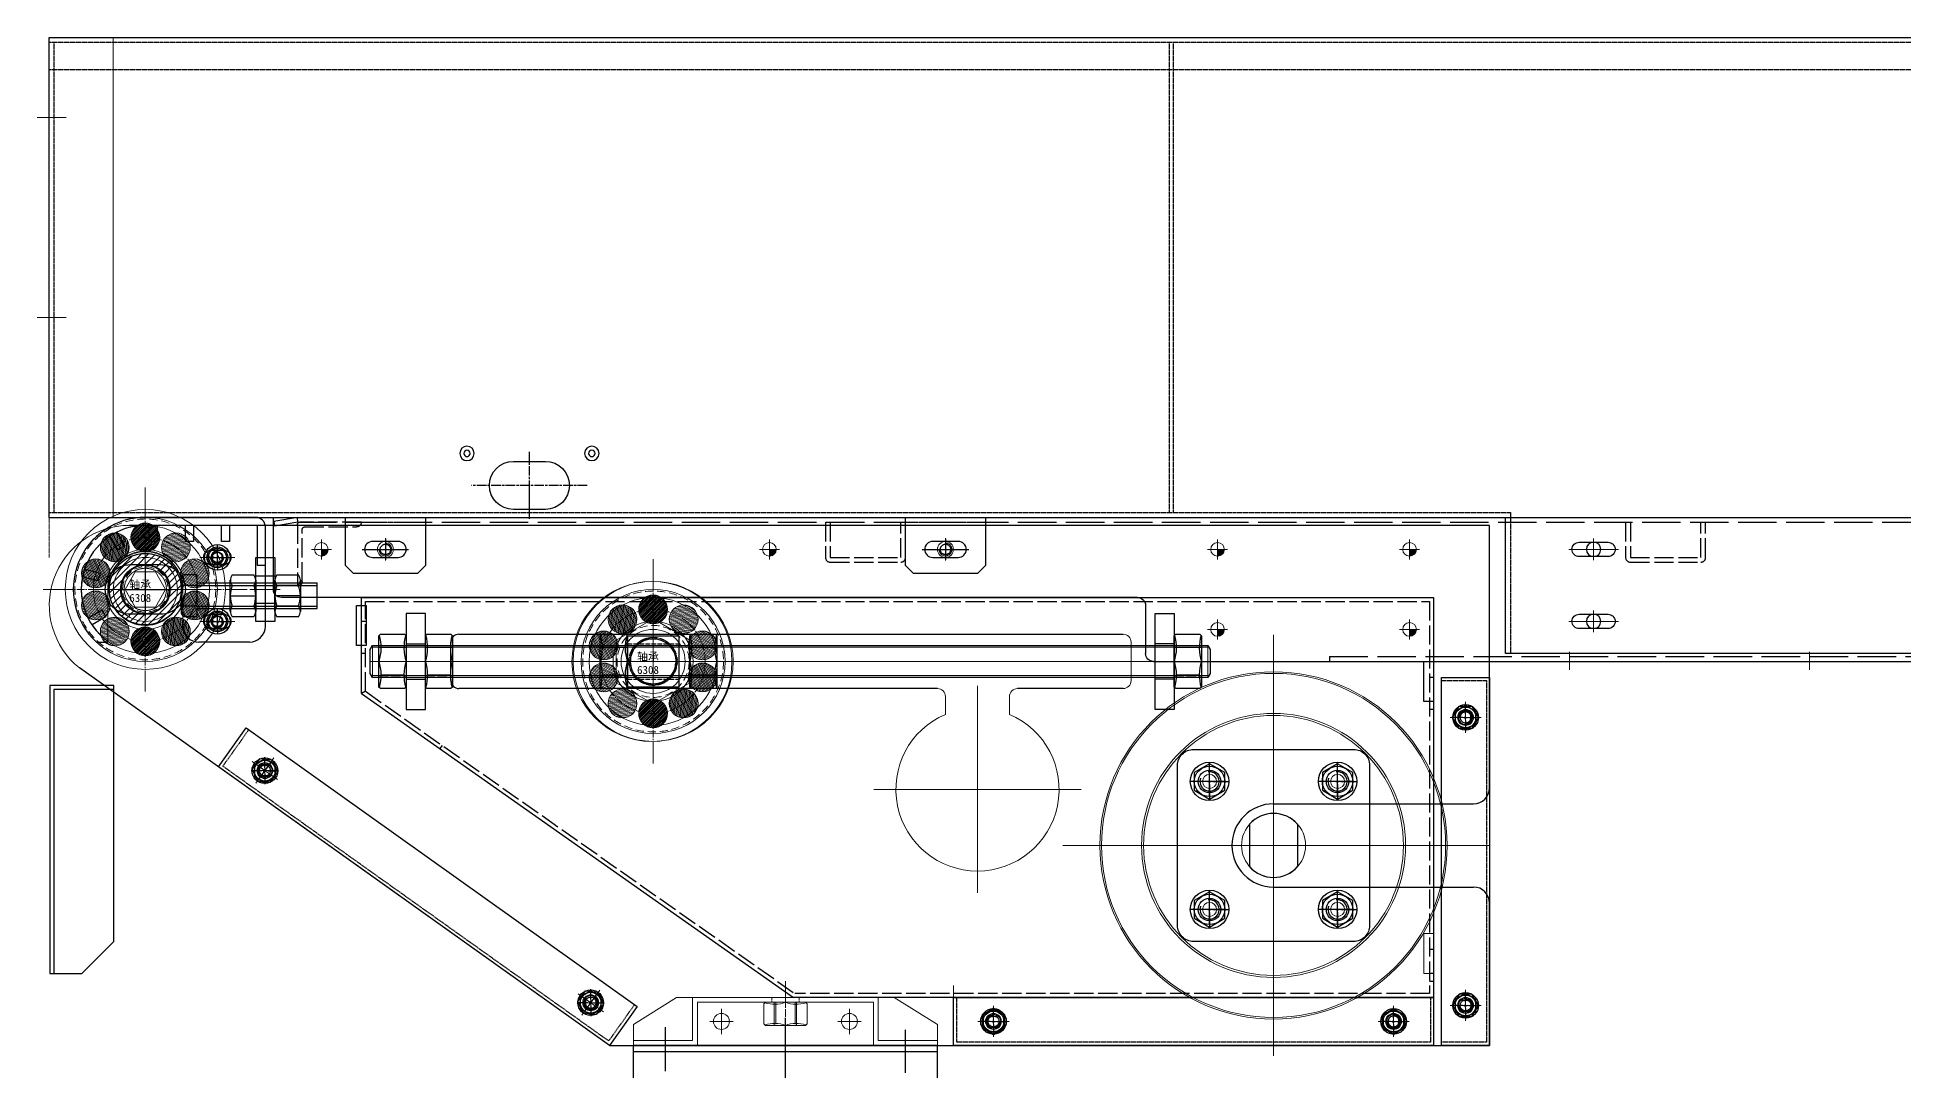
# Model space of a CAD drawing. Header units: millimetres. Extents: x 845401 to 948039, y 511594 to 550263.
# Drawn here: x 895136 to 896302, y 523964 to 524610 of the extents above; entities that cross this region are included whole.
import ezdxf

# ---------------------------------------------------------------- set-up
doc = ezdxf.new("R2010")
doc.units = ezdxf.units.MM
for name, pattern in [('ACAD_ISO02W100', [15, 12, -3]), ('AM_ISO08W050', [18, 12, -1.5, 3, -1.5]), ('AM_ISO08W050x2', [9, 6, -0.75, 1.5, -0.75]), ('CENTER', [0]), ('CENTER1', [28, 25, -1, 1, -1]), ('CENTER2', [28.575, 19.05, -3.175, 3.175, -3.175]), ('CENTERX2', [4, 2.5, -0.5, 0.5, -0.5]), ('DASHED', [0.75, 0.5, -0.25]), ('DASHED2', [0.375, 0.25, -0.125]), ('HIDDEN', [0.375, 0.25, -0.125])]:
    doc.linetypes.add(name, pattern=pattern)
for name, color, linetype in [('00', 7, 'Continuous'), ('1轮廓实线层', 7, 'Continuous'), ('21', 1, 'Continuous'), ('2细线层', 4, 'Continuous'), ('3中心线层', 1, 'CENTER'), ('CL', 7, 'Continuous'), ('虚线', 4, 'ACAD_ISO02W100')]:
    doc.layers.add(name, color=color, linetype=linetype)
for name, color, linetype, lineweight in [('A-剖-0.10mm.......SECT-L01', 255, 'Continuous', 18), ('AM_7', 4, 'AM_ISO08W050', 25), ('中心线', 1, 'CENTER', 9), ('剖面线', 6, 'Continuous', 15), ('粗实线', 7, 'Continuous', 30), ('细实线', 2, 'Continuous', 18)]:
    doc.layers.add(name, color=color, linetype=linetype, lineweight=lineweight)

# ---------------------------------------------------------------- blocks, each defined once
blk = doc.blocks.new('A$C040F782D12')
for p, q in [((862828.4, -655715.1), (862866.9, -655715.1)), ((862828.4, -655715.1), (862828.4, -655715.1)), ((862863.9, -655718.1), (862831.4, -655718.1)), ((862865.4, -655752.1), (862865.4, -655719.6)), ((862868.4, -655716.6), (862868.4, -655755.1)), ((862868.4, -655755.1), (862868.4, -655755.1))]:
    blk.add_line(p, q)
for centre, radius, start, end in [((862831.4, -655715.1), 3, 180, 270), ((862863.9, -655719.6), 1.5, 0, 90), ((862866.9, -655716.6), 1.5, 0, 90), ((862868.4, -655752.1), 3, 180, 270)]:
    blk.add_arc(centre, radius, start, end)
blk = doc.blocks.new('A$C433C1705')
at = {"layer": '虚线', "ltscale": 5}
blk.add_blockref('A$C040F782D12', (-862828.4, 655755.1), dxfattribs=at)
blk = doc.blocks.new('A$C13691031')
at = {"layer": '虚线'}
for p, q in [((5, 40), (5, 18)), ((8, 40), (8, 18)), ((52, 18), (52, 40)), ((55, 18), (55, 40)), ((8, 18), (52, 18)), ((8, 15), (52, 15))]:
    blk.add_line(p, q, dxfattribs=at)
for centre, start, end in [((8, 18), 180, 270), ((52, 18), 270, 0)]:
    blk.add_arc(centre, 3, start, end, dxfattribs=at)
blk = doc.blocks.new('G$C93B904BA')
at = {"color": 1, "linetype": 'CENTER', "lineweight": -2, "ltscale": 3}
for p, q in [((-7, 0), (7, 0)), ((0, 7), (0, -7))]:
    blk.add_line(p, q, dxfattribs=at)
at = {"color": 0, "linetype": 'ByBlock', "lineweight": -2}
blk.add_circle((0, 0), 5, dxfattribs=at)
blk = doc.blocks.new('G$C56B2856F')
at = {"linetype": 'ByBlock', "lineweight": -2}
h = blk.add_hatch(dxfattribs=at)
h.set_pattern_fill('ANSI31', color=0, scale=0.2, style=0)
h.set_pattern_definition([(45, (-3782.49265, -49905.5814), (-0.449012806, 0.449012806), [])])
h.paths.add_polyline_path([(4.25, 0), (0, 0), (0, -4.25, 0.4142136)])
at = {"color": 1, "linetype": 'CENTER', "lineweight": -2, "ltscale": 3}
for p, q in [((-6.25, 0), (6.25, 0)), ((0, 6.25), (0, -6.25))]:
    blk.add_line(p, q, dxfattribs=at)
at = {"color": 0, "linetype": 'ByBlock', "lineweight": -2}
blk.add_circle((0, 0), 4.25, dxfattribs=at)
blk = doc.blocks.new('A$Cb0f5567f')
at = {"layer": '中心线', "ltscale": 4}
for p, q in [((1695, 68.4, -1976.1), (1695, 82, -1976.1)), ((1688.2, 75.2, -1976.1), (1701.8, 75.2, -1976.1)), ((1695, 23.4, -1976.1), (1695, 37, -1976.1)), ((1688.2, 30.2, -1976.1), (1701.8, 30.2, -1976.1)), ((1560, 0, -1976.1), (1560, 11.2, -1976.1)), ((1710, 0, -1976.1), (1710, 11.2, -1976.1))]:
    blk.add_line(p, q, dxfattribs=at)
at = {"layer": '粗实线'}
for p, q in [((2520, 95.2, -1976.1), (112, 95.2, -1976.1)), ((2520, 50.2, -1976.1), (2520, 95.2, -1976.1)), ((1975, 40.2, -1976.1), (1975, 10.2, -1976.1)), ((1980, 45.2, -1976.1), (2515, 45.2, -1976.1)), ((1970, 5.2, -1976.1), (270, 5.2, -1976.1))]:
    blk.add_line(p, q, dxfattribs=at)
for centre in [(1695, 75.2, -1976.1), (1695, 30.2, -1976.1)]:
    blk.add_circle(centre, 4.5, dxfattribs=at)
for centre, start, end in [((2515, 50.2, -1976.1), 270, 0), ((1980, 40.2, -1976.1), 90, 180), ((1970, 10.2, -1976.1), 270, 0)]:
    blk.add_arc(centre, 5, start, end, dxfattribs=at)
at = {"layer": '虚线', "ltscale": 2}
for p, q in [((2504.7, 92.2, -1976.1), (2505, 95.2, -1976.1)), ((2505, 95.2, -1976.1), (2519.8, 92.6, -1976.1)), ((2504.7, 92.2, -1976.1), (15.3, 92.2, -1976.1)), ((2504.7, 92.2, -1976.1), (2519.3, 89.7, -1976.1)), ((2519.8, 92.6, -1976.1), (2519.3, 89.7, -1976.1)), ((1860, 8.2, -1976.1), (300, 8.2, -1976.1)), ((1860, 8.2, -1976.1), (1860, 5.2, -1976.1))]:
    blk.add_line(p, q, dxfattribs=at)
at = {"color": 0, "linetype": 'ByBlock', "lineweight": -2, "xscale": -1}
for name, p in [('G$C93B904BA', (2100, 75.2, -1976.1)), ('G$C93B904BA', (2450, 75.2, -1976.1)), ('G$C56B2856F', (1810, 75.2, -1976.1)), ('G$C56B2856F', (1930, 75.2, -1976.1)), ('G$C56B2856F', (2210, 75.2, -1976.1)), ('G$C56B2856F', (2490, 75.2, -1976.1)), ('G$C56B2856F', (1810, 25.2, -1976.1)), ('G$C56B2856F', (1930, 25.2, -1976.1))]:
    blk.add_blockref(name, p, dxfattribs=at)
at = {"layer": '虚线', "ltscale": 2, "xscale": -1}
for p in [(1680, 52.2, -1976.1), (2180, 52.2, -1976.1)]:
    blk.add_blockref('A$C13691031', p, dxfattribs=at)
at = {"layer": '虚线', "ltscale": 2}
blk.add_blockref('A$C433C1705', (2465, 52.2, -1976.1), dxfattribs=at)
blk = doc.blocks.new('A$C09AA00CB')
blk.add_circle((9, 9), 4.4)
at = {"layer": '2细线层'}
blk.add_arc((9, 9), 6, 160.1448, 98.7462, dxfattribs=at)
at = {"layer": '3中心线层'}
for p, q in [((9, 0), (9, 18)), ((18, 9), (0, 9))]:
    blk.add_line(p, q, dxfattribs=at)
blk = doc.blocks.new('A$C58936E23')
at = {"color": 0, "linetype": 'ByBlock', "lineweight": -2}
for p, q in [((676, 248), (676, 272)), ((560, 226.9), (560, 238)), ((600, 226.9), (600, 238))]:
    blk.add_line(p, q, dxfattribs=at)
blk.add_lwpolyline([(859, 90), (865, 90), (865, 65), (859, 65)], close=True, dxfattribs=at)
for centre in [(420, 35), (500, 35)]:
    blk.add_circle(centre, 5, dxfattribs=at)
for centre, radius, start, end in [((50, 295), 50, 90.0059, 231.409), ((580, 180), 51, 113.0888, 66.9112)]:
    blk.add_arc(centre, radius, start, end, dxfattribs=at)
at = {"color": 0, "linetype": 'ByBlock'}
for centre, start, end in [((671, 272), 0, 90), ((671, 248), 270, 0), ((555, 238), 0, 90), ((605, 238), 90, 180)]:
    blk.add_arc(centre, 5, start, end, dxfattribs=at)
at = {"layer": '中心线', "color": 1, "linetype": 'CENTER2', "ltscale": 8}
for p, q in [((105, 318), (105, 332)), ((204.2, 330), (215.8, 330)), ((210, 335.8), (210, 324.2)), ((554.2, 330), (565.8, 330)), ((560, 335.8), (560, 324.2)), ((60, 286.5), (60, 323.5)), ((94, 325), (116, 325)), ((32, 305), (88, 305)), ((125.2, 305), (144.2, 305)), ((105, 278), (105, 292)), ((94, 285), (116, 285)), ((245.2, 260), (216.7, 260)), ((680.8, 260), (709.3, 260)), ((765, 176), (765, 110.1)), ((427.2, 35), (412.7, 35)), ((420, 27.7), (420, 42.2)), ((507.2, 35), (492.7, 35)), ((500, 27.7), (500, 42.2))]:
    blk.add_line(p, q, dxfattribs=at)
at = {"layer": '中心线', "color": 1, "linetype": 'CENTER2', "ltscale": 15}
for p, q in [((680, 260), (248, 260)), ((580, 115.3), (580, 244.7)), ((644.7, 180), (515.3, 180)), ((900, 145), (734, 145))]:
    blk.add_line(p, q, dxfattribs=at)
at = {"layer": '粗实线'}
for p, q in [((900, 345), (50, 345)), ((900, 181), (900, 345)), ((251, 248), (251, 272)), ((256, 277), (671, 277)), ((350, 20), (18.8, 255.9)), ((555, 243), (256, 243)), ((671, 243), (605, 243)), ((765, 171), (890, 171)), ((765, 119), (890, 119)), ((900, 20), (900, 109)), ((350, 20), (900, 20))]:
    blk.add_line(p, q, dxfattribs=at)
for points in [[(109, 320.5), (101, 320.5, -0.414214), (96.5, 325, -0.414214), (101, 329.5), (109, 329.5, -0.414214), (113.5, 325, -0.414214)], [(50.5, 320.5), (69.5, 320.5, -0.414214), (85, 305, -0.414214), (69.5, 289.5), (50.5, 289.5, -0.414214), (35, 305, -0.414214)], [(109, 280.5), (101, 280.5, -0.414214), (96.5, 285, -0.414214), (101, 289.5), (109, 289.5, -0.414214), (113.5, 285, -0.414214)]]:
    blk.add_lwpolyline(points, format="xyb", close=True, dxfattribs=at)
for points in [[(129, 325), (141, 325), (141, 285), (129, 285)], [(192, 295), (198, 295), (198, 270), (192, 270)], [(235, 290), (223, 290), (223, 230), (235, 230)], [(691, 290), (703, 290), (703, 230), (691, 230)], [(859, 260), (865, 260), (865, 235), (859, 235)]]:
    blk.add_lwpolyline(points, close=True, dxfattribs=at)
at = {"layer": '粗实线', "linetype": 'CENTER1'}
for centre in [(210, 330), (560, 330)]:
    blk.add_circle(centre, 3.25, dxfattribs=at)
at = {"layer": '粗实线'}
for centre, radius, start, end in [((256, 272), 5, 90, 180), ((256, 248), 5, 180, 270), ((890, 181), 10, 270, 0), ((765, 145), 26, 90, 270), ((890, 109), 10, 0, 90)]:
    blk.add_arc(centre, radius, start, end, dxfattribs=at)
at = {"layer": '细实线', "linetype": 'CENTER1'}
for centre in [(210, 330), (560, 330)]:
    blk.add_arc(centre, 4, 180, 90, dxfattribs=at)
at = {"layer": '虚线', "linetype": 'DASHED', "ltscale": 0.5}
for p, q in [((129, 313.5), (141, 313.5)), ((129, 296.5), (141, 296.5)), ((223, 271), (235, 271)), ((703, 271), (691, 271)), ((223, 249), (235, 249)), ((703, 249), (691, 249))]:
    blk.add_line(p, q, dxfattribs=at)
at = {"color": 0, "linetype": 'ByBlock', "lineweight": -2, "extrusion": (0, 0, -1), "xscale": -1, "zscale": -1}
for name, p in [('G$C56B2856F', (-170, 330)), ('G$C56B2856F', (-450, 330)), ('G$C56B2856F', (-730, 330)), ('G$C56B2856F', (-850, 330)), ('G$C56B2856F', (-730, 280)), ('G$C56B2856F', (-850, 280)), ('G$C93B904BA', (-885, 225)), ('G$C93B904BA', (-134.7, 191.8)), ('G$C93B904BA', (-338.3, 46.7)), ('G$C93B904BA', (-885, 45)), ('G$C93B904BA', (-590, 35)), ('G$C93B904BA', (-840, 35))]:
    blk.add_blockref(name, p, dxfattribs=at)
at = {"color": 0, "linetype": 'ByBlock', "lineweight": -2}
for p in [(716, 176), (796, 176), (716, 96), (796, 96)]:
    blk.add_blockref('A$C09AA00CB', p, dxfattribs=at)
blk = doc.blocks.new('6308zza')
h = blk.add_hatch()
h.set_pattern_fill('ANSI31', color=2, scale=0.25, angle=36, style=0)
h.set_pattern_definition([(81, (37.6802, -3237.5578), (-0.78397762, 0.12416986), [])])
h.paths.add_polyline_path([(-28.1, 26.3, 1), (-10.1, 26.3, 1)])
h = blk.add_hatch()
h.set_pattern_fill('ANSI31', color=2, scale=0.25, style=0)
h.set_pattern_definition([(45, (-1872.5048, -2641.3872), (-0.561266, 0.561266), [])])
h.paths.add_polyline_path([(9, 32.5, 1), (-9, 32.5, 1)])
h = blk.add_hatch()
h.set_pattern_fill('ANSI31', color=2, scale=0.25, angle=-36, style=0)
h.set_pattern_definition([(9, (-3067.45665, -1036.2964), (-0.12416986, 0.78397762), [])])
h.paths.add_polyline_path([(10.1, 26.3, 1), (28.1, 26.3, 1)])
h = blk.add_hatch()
h.set_pattern_fill('ANSI31', color=2, scale=0.25, angle=72, style=0)
h.set_pattern_definition([(117, (1933.4727, -2597.09144), (-0.70723643, -0.36035496), [])])
h.paths.add_polyline_path([(-39.9, 10, 1), (-21.9, 10, 1)])
h = blk.add_hatch()
h.set_pattern_fill('ANSI31', color=2, scale=0.25, angle=-72, style=0)
h.set_pattern_definition([(333, (-3090.7443, 964.6244), (0.36035496, 0.70723643), [])])
h.paths.add_polyline_path([(39.9, 10, 1), (21.9, 10, 1)])
h = blk.add_hatch()
h.set_pattern_fill('ANSI31', color=2, scale=0.25, angle=108, style=0)
h.set_pattern_definition([(153, (3090.7443, -964.6244), (-0.36035496, -0.70723643), [])])
h.paths.add_polyline_path([(-39.9, -10, 1), (-21.9, -10, 1)])
h = blk.add_hatch()
h.set_pattern_fill('ANSI31', color=2, scale=0.25, angle=-108, style=0)
h.set_pattern_definition([(297, (-1933.4727, 2597.09144), (0.70723643, 0.36035496), [])])
h.paths.add_polyline_path([(39.9, -10, 1), (21.9, -10, 1)])
h = blk.add_hatch()
h.set_pattern_fill('ANSI31', color=2, scale=0.25, angle=144, style=0)
h.set_pattern_definition([(189, (3067.45665, 1036.2964), (0.12416986, -0.78397762), [])])
h.paths.add_polyline_path([(-10.1, -26.3, 1), (-28.1, -26.3, 1)])
h = blk.add_hatch()
h.set_pattern_fill('ANSI31', color=2, scale=0.25, angle=-144, style=0)
h.set_pattern_definition([(261, (-37.6802, 3237.5578), (0.78397762, -0.12416986), [])])
h.paths.add_polyline_path([(28.1, -26.3, 1), (10.1, -26.3, 1)])
h = blk.add_hatch()
h.set_pattern_fill('ANSI31', color=2, scale=0.25, angle=180, style=0)
h.set_pattern_definition([(225, (1872.5048, 2641.3872), (0.561266, -0.561266), [])])
h.paths.add_polyline_path([(9, -32.5, 1), (-9, -32.5, 1)])
at = {"color": 1, "linetype": 'CENTER2', "ltscale": 0.25}
for p, q in [((0, 50), (0, -50)), ((-50, 0), (50, 0))]:
    blk.add_line(p, q, dxfattribs=at)
at = {"color": 2}
for centre, radius in [((0, 0), 45), ((0, 0), 40), ((-19.1, 26.3), 9), ((0, 32.5), 9), ((19.1, 26.3), 9), ((0, 0), 25), ((-30.9, 10), 9), ((0, 0), 20), ((30.9, 10), 9), ((-30.9, -10), 9), ((30.9, -10), 9), ((-19.1, -26.3), 9), ((19.1, -26.3), 9), ((0, -32.5), 9)]:
    blk.add_circle(centre, radius, dxfattribs=at)
at = {"color": 1, "linetype": 'CENTER2', "ltscale": 0.25}
blk.add_circle((0, 0), 32.5, dxfattribs=at)
at = {"color": 3, "insert": (-10, 5.5), "char_height": 5, "width": 23.104, "attachment_point": 1}
blk.add_mtext('{\\fSimSun|b0|i0|c134|p54;轴承}6308', dxfattribs=at)
blk = doc.blocks.new('NLZT2015-6-5LM43T56')
at = {"color": 1, "linetype": 'CENTERX2'}
for p, q in [((0, -30), (0, 30)), ((-30, 0), (30, 0))]:
    blk.add_line(p, q, dxfattribs=at)
at = {"color": 0}
blk.add_lwpolyline([(-13.3, 23), (-26.6, 0), (-13.3, -23), (13.3, -23), (26.6, 0), (13.3, 23)], close=True, dxfattribs=at)
at = {"layer": '粗实线'}
blk.add_circle((0, 0), 14.2, dxfattribs=at)
at = {"layer": '细实线'}
blk.add_arc((0, 0), 15, 90, 0, dxfattribs=at)
blk = doc.blocks.new('nlzt2015-6-3rty66u')
at = {"color": 1, "linetype": 'CENTERX2'}
for p, q in [((0, 25), (0, -25)), ((-25, 0), (25, 0))]:
    blk.add_line(p, q, dxfattribs=at)
at = {"layer": '粗实线'}
blk.add_lwpolyline([(-16, 16), (16, 16), (16, -16), (-16, -16)], close=True, dxfattribs=at)
at = {"layer": '虚线', "ltscale": 0.25}
for p, q in [((-11, 16), (-11, -16)), ((11, 16), (11, -16))]:
    blk.add_line(p, q, dxfattribs=at)
at = {"layer": '虚线', "linetype": 'DASHED', "ltscale": 0.25}
blk.add_circle((0, 0), 15, dxfattribs=at)
blk.add_arc((0, 0), 14.2, 0, 270, dxfattribs=at)
blk = doc.blocks.new('gzsf123wwe')
at = {"color": 1, "linetype": 'CENTER2'}
for p, q in [((0, 75.8), (0, -51.8)), ((0, 29.5), (0, -5.5)), ((-63.8, 12), (63.8, 12)), ((-20.5, 12), (20.5, 12))]:
    blk.add_line(p, q, dxfattribs=at)
for radius in [50, 20]:
    blk.add_circle((0, 12), radius)
at = {"color": 4, "linetype": 'HIDDEN', "ltscale": 20}
for radius in [44, 22.5, 15, 14.2]:
    blk.add_circle((0, 12), radius, dxfattribs=at)
blk.add_blockref('6308zza', (0, 12))
at = {"color": 0, "rotation": 90}
for name in ['NLZT2015-6-5LM43T56', 'nlzt2015-6-3rty66u']:
    blk.add_blockref(name, (0, 12), dxfattribs=at)
blk = doc.blocks.new('A$C4725517A')
for p, q in [((116.6, 144.8), (116.6, 118.4)), ((146.6, 144.8), (146.6, 118.4))]:
    blk.add_line(p, q)
for radius in [108.5, 107.5, 20]:
    blk.add_circle((131.6, 131.6), radius)
at = {"layer": '中心线', "ltscale": 10}
for p, q in [((131.6, 263.2), (131.6, 0)), ((263.2, 131.6), (0, 131.6))]:
    blk.add_line(p, q, dxfattribs=at)
blk = doc.blocks.new('A$C2DEA4E17')
for p, q in [((116.6, 144.8), (116.6, 118.4)), ((146.6, 144.8), (146.6, 118.4))]:
    blk.add_line(p, q)
for radius in [82.5, 81.2, 20]:
    blk.add_circle((131.6, 131.6), radius)
at = {"layer": '中心线', "ltscale": 10}
for p, q in [((131.6, 263.2), (131.6, 0)), ((263.2, 131.6), (0, 131.6))]:
    blk.add_line(p, q, dxfattribs=at)
blk = doc.blocks.new('*U1631')
for p, q in [((-14.7, 13.1), (-1.2, 13.1)), ((-15.9, -9.8), (-15.9, 9.8)), ((-14.7, 6.5), (-1.2, 6.5)), ((0, 9.8), (0, -9.8)), ((-14.7, -6.5), (-1.2, -6.5)), ((-1.2, -13.1), (-14.7, -13.1))]:
    blk.add_line(p, q)
for centre, radius, start, end in [((-10.8, 9.8), 5.08, 139.9424, 220.0576), ((-5.1, 9.8), 5.08, 319.9424, 40.0576), ((2.6, 0), 18.5, 159.3402, 200.6598), ((-18.5, 0), 18.5, 339.3402, 20.6598), ((-10.8, -9.8), 5.08, 139.9424, 220.0576), ((-5.1, -9.8), 5.08, 319.9424, 40.0576)]:
    blk.add_arc(centre, radius, start, end)
at = {"layer": '3中心线层'}
blk.add_line((-15.9, 0), (0, 0), dxfattribs=at)
blk = doc.blocks.new('*U1632')
for p, q in [((1.2, 13.1), (14.7, 13.1)), ((0, -9.8), (0, 9.8)), ((14.7, 6.5), (1.2, 6.5)), ((15.9, 9.8), (15.9, -9.8)), ((14.7, -6.5), (1.2, -6.5)), ((14.7, -13.1), (1.2, -13.1))]:
    blk.add_line(p, q)
for centre, radius, start, end in [((5.1, 9.8), 5.08, 139.9424, 220.0576), ((10.8, 9.8), 5.08, 319.9424, 40.0576), ((18.5, 0), 18.5, 159.3402, 200.6598), ((-2.6, 0), 18.5, 339.3402, 20.6598), ((5.1, -9.8), 5.08, 139.9424, 220.0576), ((10.8, -9.8), 5.08, 319.9424, 40.0576)]:
    blk.add_arc(centre, radius, start, end)
at = {"layer": '3中心线层'}
blk.add_line((15.9, 0), (0, 0), dxfattribs=at)
blk = doc.blocks.new('*U1633')
at = {"layer": '1轮廓实线层'}
for p, q in [((0, 13.1), (-8.5, 13.1)), ((0, -13.1), (0, 13.1)), ((-10, 9.8), (-10, 0)), ((-10, 0), (-10, -9.8)), ((0, 6.5), (-8.5, 6.5)), ((0, 8), (75, 8)), ((0, -8), (0, 8)), ((75, -8), (75, 8)), ((0, -6.5), (-8.5, -6.5)), ((0, -8), (75, -8)), ((0, -13.1), (-8.5, -13.1))]:
    blk.add_line(p, q, dxfattribs=at)
for centre, radius, start, end in [((-5.7, 9.8), 4.32, 130.7333, 229.2667), ((5, 0), 15, 154.1739, 205.8261), ((-5.7, -9.8), 4.32, 130.7333, 229.2667)]:
    blk.add_arc(centre, radius, start, end, dxfattribs=at)
at = {"layer": '2细线层'}
for p, q in [((0, 6.4), (75, 6.4)), ((0, -6.4), (75, -6.4))]:
    blk.add_line(p, q, dxfattribs=at)
blk = doc.blocks.new('ztt2015-05-20e')
at = {"layer": '剖面线'}
h = blk.add_hatch(dxfattribs=at)
h.set_pattern_fill('ANSI31', color=256, scale=25, style=0)
h.set_pattern_definition([(45, (-811205.8484, 604385.6305), (-2.209708691, 2.209708691), [])])
h.paths.add_polyline_path([(-7, 15.5), (-7, 22.5, 0.414214), (-29.5, 0), (-22.5, 0, -0.414214)])
h.paths.add_polyline_path([(-7, 22.5), (-7, 15.5, -0.414214), (8.5, 0), (15.5, 0, 0.414214)])
h.paths.add_polyline_path([(15.5, 0), (8.5, 0, -0.414214), (-7, -15.5), (-7, -22.5, 0.414214)])
h.paths.add_polyline_path([(-22.5, 0), (-29.5, 0, 0.414214), (-7, -22.5), (-7, -15.5, -0.414214)])
at = {"layer": '中心线'}
for p, q in [((-7, 28), (-7, -28)), ((-35, 0), (21, 0))]:
    blk.add_line(p, q, dxfattribs=at)
at = {"layer": '粗实线', "color": 0}
for radius in [22.5, 15.5]:
    blk.add_circle((-7, 0), radius, dxfattribs=at)
blk = doc.blocks.new('A$C20566805')
at = {"color": 1, "linetype": 'CENTERX2'}
for p, q in [((26, 0), (26, 52)), ((0, 26), (52, 26))]:
    blk.add_line(p, q, dxfattribs=at)
at = {"color": 0}
blk.add_lwpolyline([(19.6, 37), (13.3, 26), (19.6, 15), (32.4, 15), (38.7, 26), (32.4, 37)], close=True, dxfattribs=at)
for radius in [22.5, 15]:
    blk.add_circle((26, 26), radius, dxfattribs=at)
at = {"color": 4, "linetype": 'DASHED2'}
blk.add_circle((26, 26), 13.2, dxfattribs=at)
blk = doc.blocks.new('gzsf1234-0o9u')
at = {"color": 1, "linetype": 'CENTER2'}
for p, q in [((11.9, 46.7), (11.9, -80.8)), ((11.9, 0.5), (11.9, -34.5)), ((-51.9, -17), (75.6, -17)), ((-8.6, -17), (32.4, -17))]:
    blk.add_line(p, q, dxfattribs=at)
for radius in [50, 20]:
    blk.add_circle((11.9, -17), radius)
at = {"color": 4, "linetype": 'HIDDEN', "ltscale": 20}
for radius in [44, 22.5, 15, 14.2]:
    blk.add_circle((11.9, -17), radius, dxfattribs=at)
blk.add_blockref('6308zza', (11.9, -17))
at = {"color": 0}
for name, p in [('ztt2015-05-20e', (18.9, -17)), ('A$C20566805', (-14.1, -43))]:
    blk.add_blockref(name, p, dxfattribs=at)
blk = doc.blocks.new('M20XA')
at = {"layer": '中心线', "ltscale": 5}
blk.add_line((0, 12.4), (0, -12.7), dxfattribs=at)
at = {"layer": '粗实线', "color": 2}
for p, q in [((-8.7, -8.1), (-8.7, 6.2)), ((8.7, -8.1), (8.7, 6.2))]:
    blk.add_line(p, q, dxfattribs=at)
blk.add_lwpolyline([(-16, 7.6), (16, 7.6), (17, 6.6), (17, -8.4), (16, -9.4), (-16, -9.4), (-17, -8.4), (-17, 6.6)], close=True, dxfattribs=at)
for centre, start, end in [((-8.6, 34), 253.9372, 288.0244), ((8.6, 34), 251.9756, 286.0628), ((-8.6, -35.8), 71.9756, 106.0628), ((8.6, -35.8), 73.9372, 108.0244)]:
    blk.add_arc(centre, 27.8, start, end, dxfattribs=at)
at = {"layer": '虚线', "ltscale": 0.5}
for p, q in [((-8.8, 7.6), (-8.8, -9.4)), ((8.8, 7.6), (8.8, -9.4))]:
    blk.add_line(p, q, dxfattribs=at)
for points in [[(-10, -9.4), (-10, 7.6)], [(10, 7.6), (10, -9.4)]]:
    blk.add_lwpolyline(points, dxfattribs=at)
blk = doc.blocks.new('G$CD5F4420C')
at = {"color": 0, "linetype": 'ByBlock', "lineweight": -2}
for p, q in [((1.5, 20), (1.5, 0)), ((523.5, 0), (523.5, 20))]:
    blk.add_line(p, q, dxfattribs=at)
at = {"layer": '中心线', "ltscale": 10}
blk.add_line((525, 10), (0, 10), dxfattribs=at)
at = {"layer": '粗实线'}
blk.add_lwpolyline([(0, 10), (0, 17.5), (1.5, 20), (523.5, 20), (525, 17.5), (525, 2.5), (523.5, 0), (1.5, 0), (0, 2.5), (0, 10)], dxfattribs=at)
at = {"layer": '细实线', "ltscale": 10}
for p, q in [((0.7, 18.8), (524.3, 18.8)), ((0.7, 1.2), (524.3, 1.2))]:
    blk.add_line(p, q, dxfattribs=at)
blk = doc.blocks.new('G$CA2CF0012')
at = {"color": 0, "linetype": 'ByBlock', "lineweight": -2}
blk.add_blockref('G$CD5F4420C', (0, 7), dxfattribs=at)
at = {"rotation": 89.99999999999999}
for p in [(13.1, 17), (42.1, 17), (151.3, 17), (207.3, 17), (510.1, 17)]:
    blk.add_blockref('M20XA', p, dxfattribs=at)
blk = doc.blocks.new('A$C3BF44A2F')
at = {"layer": '中心线', "ltscale": 4}
for p, q in [((570, 62.5), (570, 50.5)), ((770, 62.5), (770, 50.5))]:
    blk.add_line(p, q, dxfattribs=at)
at = {"layer": '粗实线'}
for p, q in [((200, 245), (200, 305)), ((200, 305), (200, 305)), ((200, 305), (870, 305)), ((870, 305), (870, 55)), ((200, 245), (470, 55)), ((870, 55), (470, 55))]:
    blk.add_line(p, q, dxfattribs=at)
at = {"layer": '虚线'}
for p, q in [((202.5, 302.5), (867.5, 302.5)), ((202.5, 246.3), (202.5, 302.5)), ((867.5, 302.5), (867.5, 57.5)), ((202.5, 290), (200, 290)), ((202.5, 275), (200, 275)), ((202.5, 270), (200, 270)), ((202.5, 246.3), (200, 245)), ((202.5, 246.3), (470.8, 57.5)), ((870, 255), (867.5, 255)), ((870, 240), (867.5, 240)), ((870, 235), (867.5, 235)), ((250.5, 212.5), (249.1, 210.5)), ((870, 85), (867.5, 85)), ((870, 70), (867.5, 70)), ((870, 65), (867.5, 65)), ((867.5, 57.5), (470.8, 57.5))]:
    blk.add_line(p, q, dxfattribs=at)
blk = doc.blocks.new('M8LMDS')
at = {"layer": '中心线', "ltscale": 2.5}
for p, q in [((-9.7, 0), (9.7, 0)), ((0, 9.7), (0, -9.7))]:
    blk.add_line(p, q, dxfattribs=at)
at = {"layer": '虚线', "color": 2}
blk.add_lwpolyline([(-4, 7), (-8.1, 0), (-4, -7), (4, -7), (8.1, 0), (4, 7)], close=True, dxfattribs=at)
at = {"layer": '虚线', "color": 2, "ltscale": 10}
blk.add_circle((0, 0), 3.4, dxfattribs=at)
blk.add_arc((0, 0), 4, 0, 270, dxfattribs=at)
blk = doc.blocks.new('G$C99142C59')
at = {"layer": '中心线', "color": 1, "linetype": 'CENTER2', "ltscale": 5}
for p, q in [((-8, 0), (8, 0)), ((0, -8), (0, 8))]:
    blk.add_line(p, q, dxfattribs=at)
at = {"layer": '粗实线'}
blk.add_circle((0, 0), 4.5, dxfattribs=at)
blk.add_blockref('M8LMDS', (0, 0))
blk = doc.blocks.new('G$CC7797B18')
at = {"color": 0, "linetype": 'ByBlock', "lineweight": -2, "xscale": -1, "rotation": 270}
blk.add_blockref('G$C99142C59', (0, 0), dxfattribs=at)
blk = doc.blocks.new('A$C38D108FB')
at = {"layer": '粗实线'}
blk.add_lwpolyline([(0, 325), (30, 325), (30, 25), (0, 25)], close=True, dxfattribs=at)
at = {"layer": '虚线', "linetype": 'DASHED'}
blk.add_lwpolyline([(0, 323), (28, 323), (28, 27), (0, 27)], dxfattribs=at)
at = {"color": 0, "linetype": 'ByBlock', "lineweight": -2, "rotation": 90}
blk.add_blockref('G$CC7797B18', (15, 300), dxfattribs=at)
at = {"color": 0, "linetype": 'ByBlock', "lineweight": -2, "xscale": -1, "rotation": 90}
blk.add_blockref('G$CC7797B18', (15, 50), dxfattribs=at)
blk = doc.blocks.new('护套')
for p, q in [((-23.5, 0), (-23.5, -33)), ((23.5, 0), (23.5, -23))]:
    blk.add_line(p, q)
blk.add_arc((0, 0), 23.5, 0, 180)
at = {"layer": '00', "ltscale": 0.08}
for centre in [(45, 20), (45, -20)]:
    blk.add_circle(centre, 3.5, dxfattribs=at)
at = {"layer": '00', "color": 4, "ltscale": 0.08}
for centre in [(45, 20), (45, -20)]:
    blk.add_arc(centre, 4, 90, 0, dxfattribs=at)
at = {"layer": '1轮廓实线层'}
for p, q in [((69, 45), (0, 45)), ((75, -23), (75, 39)), ((65, -33), (33.5, -33))]:
    blk.add_line(p, q, dxfattribs=at)
blk.add_lwpolyline([(75, 15), (70, 15), (70, 39, 0.414214), (69, 40), (0, 40, 0.72668), (-23.5, -32.4, 0.72668)], format="xyb", dxfattribs=at)
for centre, radius, start, end in [((0, 0), 45, 90, 227.1666), ((69, 39), 6, 0, 90), ((33.5, -23), 10, 180, 270), ((65, -23), 10, 270, 0)]:
    blk.add_arc(centre, radius, start, end, dxfattribs=at)
at = {"layer": '3中心线层'}
for p, q in [((45, 14), (45, 26)), ((0, 16.7), (0, -16.7)), ((38.4, 20), (51.6, 20)), ((-16.7, 0), (16.7, 0)), ((38.4, -20), (51.6, -20)), ((45, -26), (45, -14))]:
    blk.add_line(p, q, dxfattribs=at)
at = {"layer": 'CL', "ltscale": 0.08}
blk.add_line((-30.6, -33), (-23.5, -33), dxfattribs=at)
for points in [[(-17.8, 35.8), (-12.8, 27.2), (-17.2, 24.7), (-22.1, 33.3)], [(7.5, 40), (7.5, 30), (2.5, 30), (2.5, 40)], [(30, 40), (30, 30), (25, 30), (25, 40)], [(52.5, 40), (52.5, 30), (47.5, 30), (47.5, 40)], [(-37.9, 12.7), (-28.3, 10.2), (-29.6, 5.3), (-39.2, 7.9)], [(-35.8, -17.8), (-27.2, -12.8), (-24.7, -17.2), (-33.3, -22.1)]]:
    blk.add_lwpolyline(points, dxfattribs=at)
blk = doc.blocks.new('A$C38A40C21')
at = {"layer": '粗实线'}
blk.add_lwpolyline([(0, 230), (30, 230), (30, 0), (0, 0)], close=True, dxfattribs=at)
at = {"layer": '虚线', "linetype": 'DASHED'}
blk.add_lwpolyline([(0, 228), (28, 228), (28, 2), (0, 2)], dxfattribs=at)
at = {"color": 0, "linetype": 'ByBlock', "lineweight": -2, "rotation": 90}
blk.add_blockref('G$CC7797B18', (15, 205), dxfattribs=at)
at = {"color": 0, "linetype": 'ByBlock', "lineweight": -2, "xscale": -1, "rotation": 90}
blk.add_blockref('G$CC7797B18', (15, 25), dxfattribs=at)
blk = doc.blocks.new('A$C788B41CB')
at = {"layer": '中心线'}
for p, q in [((20, 88), (20, 112)), ((100, 88), (100, 112)), ((8, 100), (32, 100)), ((88, 100), (112, 100)), ((60, 93.1), (60, 26.9)), ((32.7, 60), (87.3, 60)), ((20, 8), (20, 32)), ((100, 8), (100, 32)), ((8, 20), (32, 20)), ((88, 20), (112, 20))]:
    blk.add_line(p, q, dxfattribs=at)
at = {"layer": '粗实线'}
for p, q in [((45, 73.2), (45, 46.8)), ((75, 73.2), (75, 46.8))]:
    blk.add_line(p, q, dxfattribs=at)
blk.add_lwpolyline([(10, 120), (110, 120, -0.414214), (120, 110), (120, 10, -0.414214), (110, 0), (10, 0, -0.414214), (0, 10), (0, 110, -0.414214)], format="xyb", close=True, dxfattribs=at)
for centre in [(20, 100), (100, 100), (20, 20), (100, 20)]:
    blk.add_circle(centre, 7, dxfattribs=at)
for start, end in [(41.4096, 138.5904), (221.4096, 318.5904)]:
    blk.add_arc((60, 60), 20, start, end, dxfattribs=at)
blk = doc.blocks.new('ew323')
at = {"color": 2, "linetype": 'HIDDEN', "ltscale": 10}
for p, q in [((-1.5, 60.5), (-1.5, 46)), ((10.5, 60.5), (10.5, 46))]:
    blk.add_line(p, q, dxfattribs=at)
at = {"color": 2}
for p, q in [((-1.5, 47.2), (-1.5, 59.2)), ((10.5, 47.2), (10.5, 59.2))]:
    blk.add_line(p, q, dxfattribs=at)
at = {"color": 1, "linetype": 'CENTER2', "ltscale": 0.25}
blk.add_line((4.5, 63.3), (4.5, 41.9), dxfattribs=at)
at = {"color": 2}
blk.add_lwpolyline([(-8, 60.5), (17, 60.5), (18, 59.5), (18, 47), (17, 46), (-8, 46), (-9, 47), (-9, 59.5)], close=True, dxfattribs=at)
blk.add_lwpolyline([(-2.5, 46), (-2.5, 60.5), (11.5, 60.5), (11.5, 46)], dxfattribs=at)
for centre, start, end in [((-2.3, 78.3), 251.7208, 290.8675), ((11.3, 78.3), 249.1325, 288.2792), ((-2.3, 28.2), 69.1325, 108.2792), ((11.3, 28.2), 71.7208, 110.8675)]:
    blk.add_arc(centre, 19.1, start, end, dxfattribs=at)
blk = doc.blocks.new('A$C58470C7F')
at = {"color": 1, "linetype": 'CENTER', "lineweight": -2, "ltscale": 3}
blk.add_line((85, 24.1), (85, 40.1), dxfattribs=at)
at = {"color": 0, "linetype": 'ByBlock', "lineweight": -2}
for p, q in [((17, 30), (-10, 13)), ((17, 30), (27, 30)), ((143, 30), (27, 30)), ((27, 30), (27, 3)), ((30, 0), (30, 27)), ((30, 27), (140, 27)), ((140, 27), (140, 0)), ((143, 3), (143, 30)), ((143, 30), (153, 30)), ((153, 30), (180, 13)), ((-10, 3), (-10, 13)), ((180, 13), (180, 3)), ((27, 3), (-10, 3)), ((-10, 3), (-10, 0)), ((-10, 0), (30, 0)), ((140, 0), (180, 0)), ((180, 3), (143, 3)), ((180, 0), (180, 3))]:
    blk.add_line(p, q, dxfattribs=at)
at = {"color": 4, "linetype": 'DASHED', "lineweight": -2}
for p, q in [((76.5, 30), (76.5, 27)), ((93.5, 30), (93.5, 27))]:
    blk.add_line(p, q, dxfattribs=at)
at = {"color": 1, "linetype": 'CENTER', "lineweight": -2}
for p, q in [((37.8, 15), (52.3, 15)), ((45, 22.9), (45, 7.1)), ((117.8, 15), (132.3, 15)), ((125, 22.9), (125, 7.1)), ((10, 6.4), (10, -5.1)), ((160, 6.4), (160, -5.1))]:
    blk.add_line(p, q, dxfattribs=at)
at = {"color": 0, "linetype": 'ByBlock', "lineweight": -2}
blk.add_lwpolyline([(30, 27), (140, 27), (140, 0), (30, 0)], close=True, dxfattribs=at)
for centre in [(45, 15), (125, 15)]:
    blk.add_circle(centre, 5, dxfattribs=at)
at = {"xscale": -1}
blk.add_blockref('ew323', (89.5, -33.5), dxfattribs=at)
blk = doc.blocks.new('OBM12')
at = {"layer": '21', "linetype": 'Continuous'}
for p, q in [((0, 2), (0, 12)), ((-2, 0), (-12, 0)), ((-1, 0), (1, 0)), ((0, -1), (0, 1)), ((2, 0), (12, 0)), ((0, -2), (0, -12))]:
    blk.add_line(p, q, dxfattribs=at)
blk.add_lwpolyline([(9.5, 5.5), (0, 11), (-9.5, 5.5), (-9.5, -5.5), (0, -11), (9.5, -5.5)], close=True, dxfattribs=at)
blk.add_circle((0, 0), 9.5, dxfattribs=at)
blk = doc.blocks.new('A$C6142414D')
at = {"layer": '21', "linetype": 'Continuous'}
blk.add_circle((12, 12), 12, dxfattribs=at)
at = {"linetype": 'Continuous'}
blk.add_blockref('OBM12', (12, 12), dxfattribs=at)
blk = doc.blocks.new('OHM08')
at = {"layer": '21', "linetype": 'Continuous'}
for p, q in [((-2, 0), (-7.5, 0)), ((-1, 0), (1, 0)), ((0, 2), (0, 7.5)), ((0, -1), (0, 1)), ((2, 0), (7.5, 0)), ((0, -2), (0, -7.5))]:
    blk.add_line(p, q, dxfattribs=at)
blk.add_lwpolyline([(3, 1.7), (0, 3.5), (-3, 1.7), (-3, -1.7), (0, -3.5), (3, -1.7)], close=True, dxfattribs=at)
for radius in [6.5, 5.63]:
    blk.add_circle((0, 0), radius, dxfattribs=at)
blk = doc.blocks.new('A$C31E67C0F')
at = {"layer": '21', "linetype": 'Continuous'}
blk.add_circle((8, 8), 8, dxfattribs=at)
at = {"linetype": 'Continuous'}
blk.add_blockref('OHM08', (8, 8), dxfattribs=at)
blk = doc.blocks.new('OBM08')
at = {"layer": '21', "linetype": 'Continuous'}
for p, q in [((-2, 0), (-8.5, 0)), ((-1, 0), (1, 0)), ((0, 2), (0, 8.5)), ((0, -1), (0, 1)), ((2, 0), (8.5, 0)), ((0, -2), (0, -8.5))]:
    blk.add_line(p, q, dxfattribs=at)
blk.add_lwpolyline([(6.5, 3.8), (0, 7.5), (-6.5, 3.8), (-6.5, -3.8), (0, -7.5), (6.5, -3.8)], close=True, dxfattribs=at)
blk.add_circle((0, 0), 6.5, dxfattribs=at)
blk = doc.blocks.new('A$C3BFB7E3F')
at = {"layer": '21', "linetype": 'Continuous'}
blk.add_circle((8.5, 8.5), 8, dxfattribs=at)
at = {"linetype": 'Continuous'}
blk.add_blockref('OBM08', (8.5, 8.5), dxfattribs=at)
blk = doc.blocks.new('G$C50D05676')
at = {"color": 4, "linetype": 'DASHED', "lineweight": -2}
blk.add_lwpolyline([(840, 336.6), (900, 336.6), (900, 311.6)], dxfattribs=at)
blk.add_lwpolyline([(840, 336.6), (900, 336.6), (900, 311.6)], dxfattribs=at)
blk.add_lwpolyline([(840, 336.6), (900, 336.6), (900, 311.6)], dxfattribs=at)
at = {"color": 0, "linetype": 'ByBlock', "lineweight": -2}
for centre in [(840, 291.6), (523.4, 246.5)]:
    blk.add_circle(centre, 50, dxfattribs=at)
at = {"color": 0}
blk.add_circle((840, 292.6), 23, dxfattribs=at)
at = {"xscale": -1}
for name, p in [('gzsf1234-0o9u', (851.9, 308.6)), ('护套', (840, 291.6)), ('gzsf123wwe', (522.7, 234.6)), ('A$C4725517A', (266.6, 0)), ('A$C2DEA4E17', (266.6, 0))]:
    blk.add_blockref(name, p, dxfattribs=at)
at = {"linetype": 'CENTER', "lineweight": -2, "xscale": -1}
blk.add_blockref('A$C58936E23', (900, -13.4), dxfattribs=at)
at = {"color": 0, "linetype": 'ByBlock', "lineweight": -2, "xscale": -1}
for name, p in [('A$C3BF44A2F', (905, -18.4)), ('G$CA2CF0012', (699.5, 229.6)), ('A$C38A40C21', (30, 6.6)), ('A$C788B41CB', (195, 71.6)), ('A$C6142414D', (107, 159.6)), ('A$C6142414D', (187, 159.6)), ('A$C6142414D', (107, 79.6)), ('A$C6142414D', (187, 79.6)), ('A$C58470C7F', (525, 6.6))]:
    blk.add_blockref(name, p, dxfattribs=at)
for p, rotation in [((797.3, 219.6), 125.4638748238962), ((360, 36.6), 90)]:
    blk.add_blockref('A$C38D108FB', p, dxfattribs=dict(at, rotation=rotation))
at = {"layer": '1轮廓实线层', "xscale": -1}
for name, p in [('*U1633', (807.6, 287.6)), ('*U1632', (759, 287.6)), ('*U1631', (771, 287.6))]:
    blk.add_blockref(name, p, dxfattribs=at)
at = {"layer": '21', "linetype": 'Continuous', "xscale": -1}
for name, p in [('A$C31E67C0F', (803, 303.6)), ('A$C31E67C0F', (803, 263.6)), ('A$C3BFB7E3F', (23.5, 203.1)), ('A$C3BFB7E3F', (773.8, 169.8)), ('A$C3BFB7E3F', (23.5, 23.1)), ('A$C3BFB7E3F', (570.2, 24.8)), ('A$C3BFB7E3F', (68.5, 13.1)), ('A$C3BFB7E3F', (318.5, 13.1))]:
    blk.add_blockref(name, p, dxfattribs=at)
blk = doc.blocks.new('A$C54b3428a')
at = {"extrusion": (0, 0, -1), "zscale": -1}
blk.add_blockref('G$C50D05676', (-760, -241.4, -0.1), dxfattribs=at)
at = {"layer": 'A-剖-0.10mm.......SECT-L01', "xscale": -1}
blk.add_blockref('A$Cb0f5567f', (2520, 0, 1976.2), dxfattribs=at)
blk = doc.blocks.new('A$C36980DBC')
for p, q in [((0, 127.1), (190, 127.1)), ((0, 78.9), (0, 127.1)), ((0, 123.1), (190, 123.1)), ((190, 78.9), (190, 127.1)), ((95, 89.6), (95, 94.6)), ((92.5, 92.1), (97.5, 92.1)), ((1.2, 75.7), (48.5, 18.9)), ((188.8, 75.7), (141.5, 18.9)), ((92.5, 32.1), (97.5, 32.1)), ((95, 29.6), (95, 34.6)), ((137.7, 17.1), (52.3, 17.1))]:
    blk.add_line(p, q)
for centre in [(95, 92.1), (95, 32.1)]:
    blk.add_circle(centre, 4.5)
for centre, radius, start, end in [((5, 78.9), 5, 180, 219.8056), ((95, 32.1), 49.5, 45, 135), ((95, 32.1), 40.5, 45, 135), ((185, 78.9), 5, 320.1944, 0), ((63.2, 63.9), 4.5, 135, 315), ((126.8, 63.9), 4.5, 225, 45), ((52.3, 22.1), 5, 219.8056, 270), ((137.7, 22.1), 5, 270, 320.1944)]:
    blk.add_arc(centre, radius, start, end)
at = {"layer": '2细线层'}
for p, q in [((0, 78.9), (0, 77.1)), ((1.2, 75.7), (0, 77.1)), ((188.8, 75.7), (190, 77.1)), ((190, 78.9), (190, 77.1)), ((50, 17.1), (48.5, 18.9)), ((52.3, 17.1), (50, 17.1)), ((137.7, 17.1), (140, 17.1)), ((140, 17.1), (141.5, 18.9))]:
    blk.add_line(p, q, dxfattribs=at)
at = {"layer": '3中心线层'}
for p, q in [((95, 0), (95, 144.3)), ((20, 109.9), (20, 136.8)), ((170, 111), (170, 138.5)), ((95, 32.1), (46.5, 80.6)), ((95, 32.1), (143.5, 80.6))]:
    blk.add_line(p, q, dxfattribs=at)
blk.add_arc((95, 32.1), 45, 25.7018, 154.2982, dxfattribs=at)
blk = doc.blocks.new('G$C8FD89B88')
for p, q in [((5.7, 9.4), (-14.3, 9.4)), ((-4.3, -20.6), (-4.3, -5.6))]:
    blk.add_line(p, q)
at = {"color": 7, "lineweight": -3}
blk.add_line((-14.3, -20.6), (5.7, -20.6), dxfattribs=at)
for centre, start, end in [((-14.3, -5.6), 90, 270), ((5.7, -5.6), 270, 90)]:
    blk.add_arc(centre, 15, start, end)
at = {"layer": '00', "color": 6, "linetype": 'Continuous'}
for centre in [(-43.3, 14.4), (34.7, 14.4)]:
    blk.add_circle(centre, 4.5, dxfattribs=at)
at = {"layer": '00', "linetype": 'Continuous'}
for centre in [(-43.3, 14.4), (34.7, 14.4)]:
    blk.add_circle(centre, 2, dxfattribs=at)
at = {"layer": 'AM_7', "linetype": 'AM_ISO08W050x2'}
for p, q in [((-4.3, -26.5), (-4.3, 15.4)), ((-40.4, -5.6), (31.8, -5.6))]:
    blk.add_line(p, q, dxfattribs=at)
blk = doc.blocks.new('A$C5FC54899')
at = {"color": 1, "linetype": 'CENTER', "lineweight": -2, "ltscale": 3}
for p, q in [((14.5, 13), (14.5, 0)), ((0, 6.5), (29, 6.5))]:
    blk.add_line(p, q, dxfattribs=at)
at = {"color": 0, "linetype": 'ByBlock', "lineweight": -2}
blk.add_lwpolyline([(6.5, 1.5), (22.5, 1.5, 0.414214), (27.5, 6.5, 0.414214), (22.5, 11.5), (6.5, 11.5, 0.414214), (1.5, 6.5, 0.414214)], format="xyb", close=True, dxfattribs=at)
blk = doc.blocks.new('A$C4D7926B7')
at = {"layer": '粗实线'}
blk.add_lwpolyline([(5, -5), (5, -5), (0, 0), (0, 30), (50, 30), (50, 0), (45, -5), (5, -5)], dxfattribs=at)
at = {"layer": '虚线', "color": 4, "linetype": 'DASHED'}
blk.add_line((0, 27), (50, 27), dxfattribs=at)
at = {"color": 0, "linetype": 'ByBlock', "lineweight": -2}
blk.add_blockref('A$C5FC54899', (10.5, 3.5), dxfattribs=at)
blk = doc.blocks.new('GZSF23SWW2')
at = {"layer": '中心线', "ltscale": 3}
for p, q in [((-12.5, 0), (18.5, 0)), ((3, -6.5), (3, 6.5))]:
    blk.add_line(p, q, dxfattribs=at)
at = {"layer": '粗实线'}
blk.add_lwpolyline([(-6, 4.5), (12, 4.5, -0.414214), (16.5, 0), (16.5, 0, -0.414214), (12, -4.5), (-6, -4.5, -0.414214), (-10.5, 0), (-10.5, 0, -0.414214)], format="xyb", close=True, dxfattribs=at)
blk = doc.blocks.new('A$C547eed85')
at = {"layer": '中心线'}
for p, q in [((0, 335), (18, 335)), ((0, 210), (18, 210))]:
    blk.add_line(p, q, dxfattribs=at)
at = {"layer": '粗实线'}
for p, q in [((7.5, 85), (7.5, 385)), ((7.5, 385), (2807.5, 385)), ((7.5, 85), (917.5, 85)), ((917.5, 0), (917.5, 85))]:
    blk.add_line(p, q, dxfattribs=at)
at = {"layer": '粗实线', "elevation": 0}
blk.add_lwpolyline([(2330.5, 0), (917.5, 0)], dxfattribs=at)
at = {"layer": '虚线', "color": 4, "linetype": 'DASHED'}
for p, q in [((7.5, 382), (2807.5, 382)), ((10.5, 365), (10.5, 382)), ((707.5, 365), (707.5, 382)), ((710, 365), (710, 382)), ((7.5, 365), (2807.5, 365)), ((10.5, 88), (10.5, 365)), ((707.5, 88), (707.5, 365)), ((710, 88), (710, 365)), ((7.5, 88), (920.5, 88)), ((10.5, 85), (10.5, 85)), ((917.5, 88), (917.5, 88)), ((920.5, 88), (920.5, 0))]:
    blk.add_line(p, q, dxfattribs=at)
at = {"xscale": -1}
blk.add_blockref('G$C8FD89B88', (303.2, 110.6), dxfattribs=at)
at = {"color": 0, "linetype": 'ByBlock', "lineweight": -2}
for p in [(192.5, 55), (542.5, 55)]:
    blk.add_blockref('A$C4D7926B7', p, dxfattribs=at)
for p in [(969.5, 65), (969.5, 20)]:
    blk.add_blockref('GZSF23SWW2', p)
blk = doc.blocks.new('A$C1bcb9d81')
at = {"color": 0, "linetype": 'ByBlock'}
for q in [(37.5, 0), (37.5, 2.5)]:
    blk.add_line((37.5, 177.5, 0), q, dxfattribs=at)
blk.add_lwpolyline([(0, 180), (40, 180), (40, 0), (20, 0), (0, 20)], close=True, dxfattribs=at)
at = {"layer": '00'}
blk.add_line((0, 177.5, 0), (37.5, 177.5), dxfattribs=at)

msp = doc.modelspace()

# ---------------------------------------------------------------- linework, layer by layer
at = {"layer": 'A-剖-0.10mm.......SECT-L01', "color": 5}
msp.add_line((897943.3, 524609.9), (895143.3, 524609.9), dxfattribs=at)
at = {"layer": 'A-剖-0.10mm.......SECT-L01'}
for p, q in [((895183.3, 524609.9), (895183.3, 524309.9)), ((895143.3, 524309.9), (897943.3, 524309.9))]:
    msp.add_line(p, q, dxfattribs=at)

# ---------------------------------------------------------------- block references
at = {"color": 0, "linetype": 'ByBlock', "lineweight": -2, "extrusion": (-4.61957e-26, -5.73829e-14, -1), "zscale": -1}
msp.add_blockref('A$C36980DBC', (-895698.3, 523852.8, 0), dxfattribs=at)
at = {"layer": '00'}
msp.add_blockref('A$C547eed85', (895135.8, 524224.9), dxfattribs=at)
at = {"layer": '00', "xscale": -1}
msp.add_blockref('A$C1bcb9d81', (895183.6, 524024.9), dxfattribs=at)
at = {"layer": 'A-剖-0.10mm.......SECT-L01'}
msp.add_blockref('A$C54b3428a', (895283.3, 524214.7, -0.1), dxfattribs=at)

doc.saveas('drawing.dxf')
